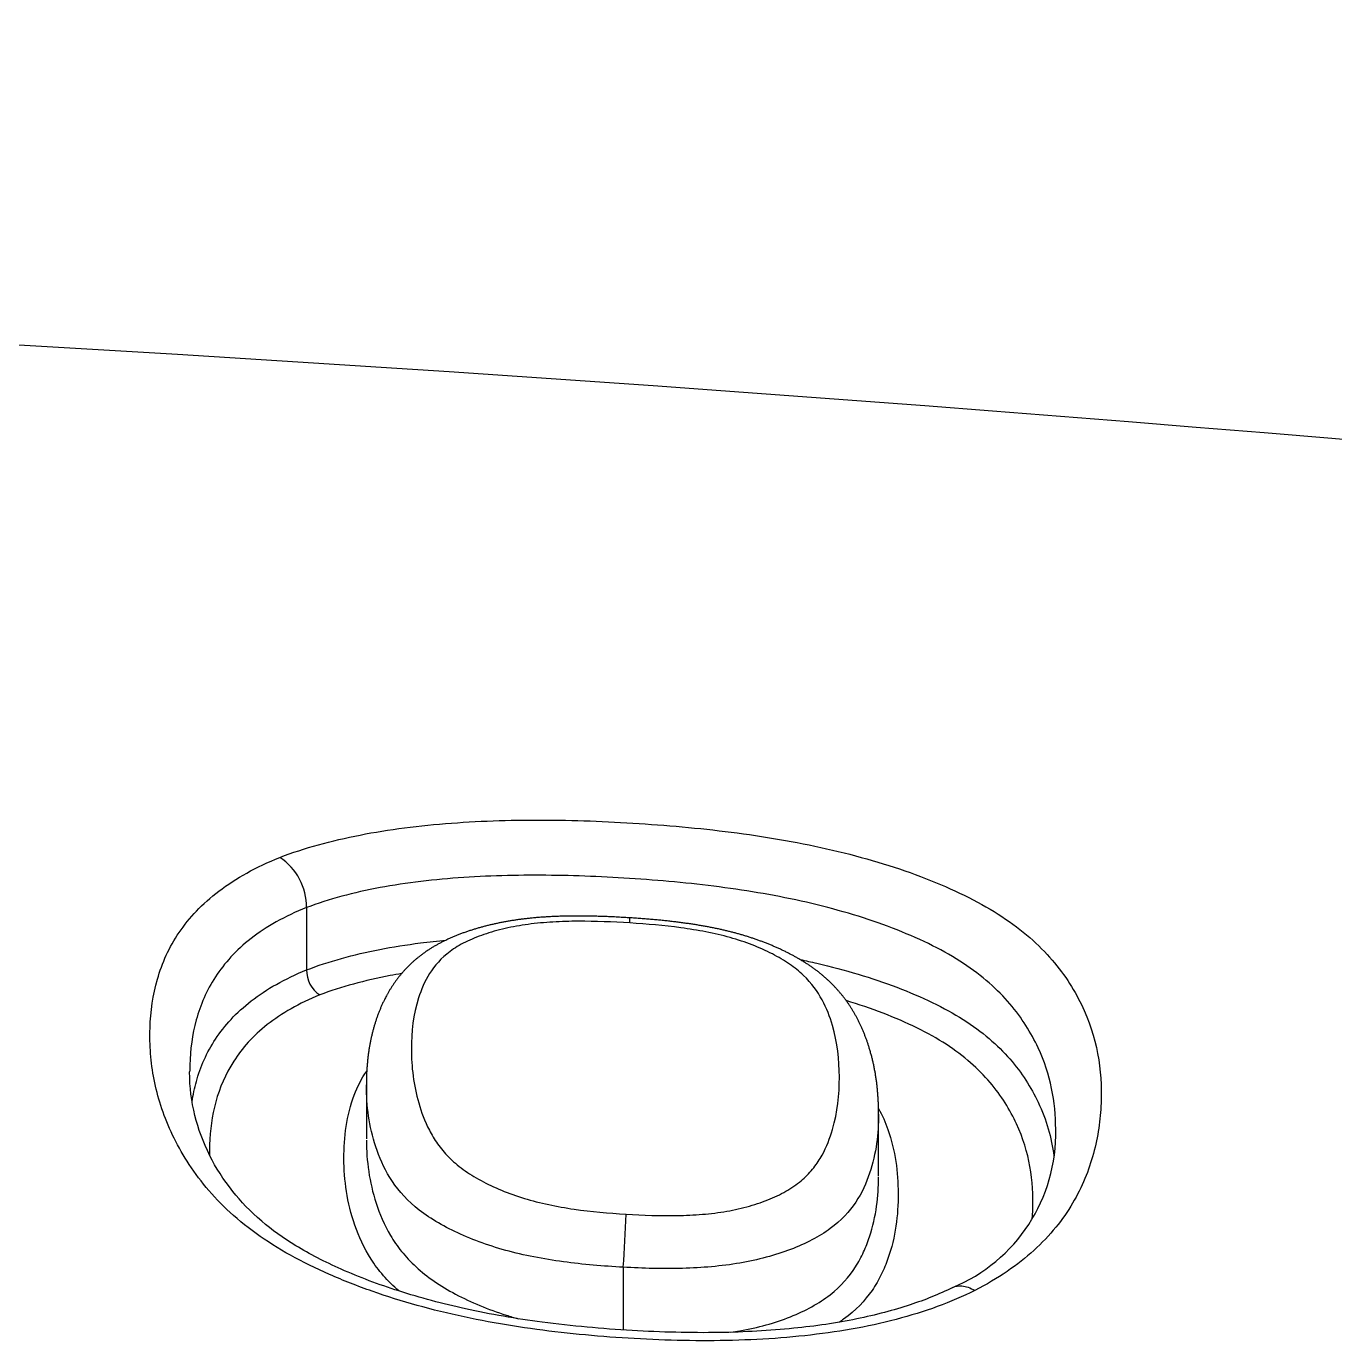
# Model space of a CAD drawing. Header units: millimetres. Extents: x 976 to 9349, y -714 to 2211.
# Drawn here: x 2938.661 to 2938.9706, y 1375.232 to 1375.5431 of the extents above; entities that cross this region are included whole.
import ezdxf

# ---------------------------------------------------------------- set-up
doc = ezdxf.new("R2010")
doc.units = ezdxf.units.MM
doc.layers.add('Wbudowane', color=175, linetype='Continuous')

# ---------------------------------------------------------------- blocks, each defined once
blk = doc.blocks.new('Z$W@#21058')
for p, q in [((20.67995361160774, 143.2838832633327), (20.67995362037777, 143.2838854051954)), ((20.67995361160763, 143.2838832633327), (20.67995361160763, 143.2691251274728)), ((20.69412526443745, 143.2419580283345), (20.69412526443745, 143.2291389698617)), ((20.81532737111263, 143.2203096420055), (20.81532737111263, 143.2350099854052)), ((20.75490843901542, 143.1987574268062), (20.75490843901542, 143.1839134580734))]:
    blk.add_line(p, q)
for centre, radius, start, end in [((20.08536064063617, 134.5706791972509), 9.232845054808097, 71.91995064755318, 91.3983255580021), ((19.93394678886625, 131.7121430589189), 11.72447500102673, 80.27926010929774, 90.36136939476135), ((20.66569079476159, 143.2839396194211), 0.01426291989560937, 359.7822006616273, 55.97748700002413), ((20.68707304279837, 143.2691021914513), 0.007119468136002081, 179.8154160571444, 235.992043641601), ((20.81778816918904, 143.230437384891), 0.0394622534945524, 292.4218364843048, 1.400837959607609), ((20.50642330800457, 143.2179685858221), 0.2492266815152219, 355.5790177099113, 358.4697363833724)]:
    blk.add_arc(centre, radius, start, end)
for points, knots in [([(20.67367116388596, 143.2957609811272), (20.67655040730324, 143.2968650654057), (20.67961175567882, 143.2978632653637), (20.6859502059649, 143.2996225839113), (20.69252856654418, 143.3011560233376), (20.69954635621065, 143.3022799820042), (20.70676773578265, 143.3032156973595), (20.71050149596556, 143.303590295619), (20.72173301177008, 143.3044360971019), (20.72931480023146, 143.3046447602098), (20.74461838077713, 143.3045360533522), (20.75234059429437, 143.3042169419791), (20.7640087365441, 143.3034180266814), (20.76791909274306, 143.3030963769547), (20.77566409528254, 143.3023252021912), (20.77951035188767, 143.3018750922681), (20.790955358605, 143.3002947521011), (20.79847920824005, 143.2989318035566), (20.81311355226643, 143.2953922586646), (20.820004944206, 143.2932826495246), (20.82964393306651, 143.2895501721371), (20.83273462067575, 143.2882079803774), (20.83846963333599, 143.2853943907082), (20.84113891996799, 143.2839140442679), (20.84605100609417, 143.2807923881896), (20.84829073307122, 143.2791499745611), (20.85237591709767, 143.2757111242208), (20.85420062752007, 143.2739300050946), (20.85903417695732, 143.2685207700506), (20.86146247514927, 143.2647839150716), (20.86704127337896, 143.2532471055388), (20.86829606543495, 143.2454929173844), (20.86788376894958, 143.2356315829302), (20.8677054822432, 143.2336507431878), (20.86712250386915, 143.2296722005792), (20.86671573135129, 143.2276678190617), (20.86509907265258, 143.2216822078233), (20.86350595031467, 143.2177453483082), (20.86008090042486, 143.211979560612), (20.85876557347518, 143.2100811451016), (20.85572381750569, 143.2063459713952), (20.85399363855873, 143.2045101543652), (20.84824161026194, 143.1992644668223), (20.84362715762188, 143.1960663628231), (20.83808767717483, 143.1932507339059)], [0, 0, 0, 0, 0.03125000000000001, 0.03125000000000001, 0.06250000000000001, 0.09375000000000003, 0.09375000000000003, 0.125, 0.125, 0.1875000000000003, 0.1875000000000003, 0.2500000000000006, 0.2500000000000006, 0.2812500000000013, 0.2812500000000013, 0.3125000000000019, 0.3125000000000019, 0.3750000000000026, 0.3750000000000026, 0.4375000000000032, 0.4375000000000032, 0.4687500000000033, 0.4687500000000033, 0.5000000000000033, 0.5000000000000033, 0.5312500000000034, 0.5312500000000034, 0.5625000000000036, 0.5625000000000036, 0.625000000000003, 0.625000000000003, 0.7500000000000026, 0.7500000000000026, 0.7812500000000024, 0.7812500000000024, 0.8125000000000023, 0.8125000000000023, 0.875000000000002, 0.875000000000002, 0.9062500000000012, 0.9062500000000012, 0.9375000000000004, 0.9375000000000004, 1, 1, 1, 1]), ([(20.83808767717483, 143.1932507339059), (20.83249272986905, 143.1904547661923), (20.82625699396215, 143.1881892579559), (20.81606097310771, 143.1855229939395), (20.81249597066636, 143.1847528766009), (20.80526162415782, 143.1834750741928), (20.80158669172874, 143.1829633789046), (20.79041326317451, 143.1817591622589), (20.7827531859603, 143.1813951470976), (20.76718551429605, 143.181356250218), (20.75944227906859, 143.1816777747551), (20.74401535865832, 143.1828205603085), (20.73633351533749, 143.1836574140091), (20.72106039672951, 143.1860913929393), (20.71341132512219, 143.1877138419229), (20.70253050695521, 143.1907441865569), (20.69898408473745, 143.1918535269767), (20.69206410846846, 143.1942826241254), (20.68867321772035, 143.195610015995), (20.67892287505032, 143.1998962053412), (20.67306368722285, 143.2031072859463), (20.66548562780281, 143.2085681245105), (20.66318369646905, 143.2104854952292), (20.65907119768843, 143.214386422294), (20.65724077346692, 143.2163840996677), (20.65396092521593, 143.2204524170395), (20.65250614772032, 143.2225334711079), (20.64996271917408, 143.2266858529324), (20.64668339036092, 143.2329075451464), (20.64470414941951, 143.2390890947595), (20.64349255917284, 143.2452370856852), (20.64321619006, 143.2472862074726), (20.64290194325179, 143.2513446486826), (20.64286344376876, 143.2533502897104), (20.64305792155915, 143.2593023850386), (20.64359676071058, 143.2631843878098), (20.64523242180144, 143.2688654092133), (20.64591654389505, 143.2707353239762), (20.64761646127846, 143.2744237591814), (20.64862748591963, 143.2762290475641), (20.65218272257329, 143.2814723247859), (20.65524980870327, 143.2847583362352), (20.66323194155655, 143.290821399725), (20.66801413722868, 143.2934894352745), (20.67367116388596, 143.2957609811272)], [0, 0, 0, 0, 0.06249999999999992, 0.06249999999999992, 0.09374999999999993, 0.09374999999999993, 0.1249999999999999, 0.1249999999999999, 0.1875, 0.1875, 0.25, 0.25, 0.3125, 0.3125, 0.3750000000000001, 0.3750000000000001, 0.4062500000000001, 0.4062500000000001, 0.4375000000000001, 0.4375000000000001, 0.4999999999999998, 0.4999999999999998, 0.5312499999999999, 0.5312499999999999, 0.5624999999999999, 0.5624999999999999, 0.59375, 0.59375, 0.625, 0.6875, 0.6875, 0.7187500000000002, 0.7187500000000002, 0.7500000000000006, 0.7500000000000006, 0.8125000000000019, 0.8125000000000019, 0.8437500000000018, 0.8437500000000018, 0.8750000000000016, 0.8750000000000016, 0.9375000000000008, 0.9375000000000008, 1, 1, 1, 1]), ([(20.85724039616781, 143.2314113665684), (20.85723976633949, 143.2379072938636), (20.8560459259503, 143.2443238217095), (20.85143194845682, 143.2542522215442), (20.84927051367924, 143.2577294413277), (20.84495652350734, 143.2627704715317), (20.84332963048746, 143.2644301464418), (20.83964861811398, 143.267661066295), (20.83762426048651, 143.2692071934732), (20.83316248360512, 143.2721475117992), (20.83072654841368, 143.2735377673737), (20.82548073466336, 143.2761752605572), (20.8226473770211, 143.2774309127767), (20.81381795414273, 143.2809135438672), (20.80750064875167, 143.2828760730461), (20.79408368761648, 143.2861711213357), (20.78722152413582, 143.2874302949845), (20.7767630207465, 143.2888997670473), (20.7732491492398, 143.2893192942909), (20.76617542321685, 143.2900411714795), (20.76260634687446, 143.2903439723086), (20.75195846069767, 143.2911023061313), (20.74490866819963, 143.2914226331509), (20.73093157936864, 143.2915999507536), (20.72400386289905, 143.2914588062279), (20.71373645808524, 143.2907725852722), (20.71031694168391, 143.2904609541836), (20.70369213443996, 143.2896651739525), (20.6972518979556, 143.2886966162685), (20.69121470002, 143.2873452793253), (20.68540006055798, 143.2857788939245), (20.68259198729049, 143.2848827790615), (20.67995361160763, 143.2838832633327)], [0, 0, 0, 0, 0.1521908444253226, 0.1521908444253226, 0.2369717599827908, 0.2369717599827908, 0.2793622177615244, 0.2793622177615244, 0.321752675540258, 0.321752675540258, 0.3641431333189918, 0.3641431333189918, 0.4065335910977254, 0.4065335910977254, 0.4913145066551915, 0.4913145066551915, 0.5760954222126576, 0.5760954222126576, 0.6184858799913918, 0.6184858799913918, 0.6608763377701259, 0.6608763377701259, 0.7456572533275947, 0.7456572533275947, 0.8304381688850634, 0.8304381688850634, 0.8728286266637975, 0.8728286266637975, 0.9152190844425316, 0.9576095422212657, 0.9576095422212657, 1, 1, 1, 1]), ([(20.67995361160763, 143.2838854016923), (20.67737044560181, 143.2828536397535), (20.67499580121842, 143.2817247272221), (20.67063656390974, 143.2792811793731), (20.66864640332989, 143.2779621142065), (20.66326253375649, 143.2737663180328), (20.66052725973196, 143.2707240021725), (20.65736624882391, 143.2658714405038), (20.65646896962141, 143.2641989095619), (20.65496711316564, 143.2607957151097), (20.65436352535431, 143.2590710201214), (20.65292111519807, 143.253834012766), (20.65244695008857, 143.2502591866537), (20.65231578212985, 143.246066478574), (20.65230699063056, 143.2455205692625), (20.65230670988404, 143.2449725724528)], [0, 0, 0, 0, 0.1205122880178955, 0.1205122880178955, 0.2410245760357909, 0.2410245760357909, 0.4820491520715784, 0.4820491520715784, 0.6025614400894737, 0.6025614400894737, 0.7230737281073688, 0.7230737281073688, 0.9640983041431525, 0.9640983041431525, 1, 1, 1, 1]), ([(20.75641678692057, 143.2814523010943), (20.75620825140618, 143.281465694645), (20.7555806481389, 143.2815058851127), (20.75436888038962, 143.2815753969878), (20.75290238660989, 143.2816520920569), (20.7514341729397, 143.2817187900732), (20.75002880720933, 143.2817729533847), (20.74867332156214, 143.2818154640711), (20.7473617509508, 143.2818468780481), (20.74608828493052, 143.2818676499005), (20.74484860672499, 143.2818781211201), (20.74363912741148, 143.2818785636425), (20.74245687793666, 143.2818691817554), (20.74129798440549, 143.2818501473082), (20.74016451139403, 143.281821556463), (20.73905821803692, 143.2817832719156), (20.73798003643896, 143.2817357139888), (20.73692562780718, 143.2816788864736), (20.7358919970049, 143.2816127464655), (20.73487862630873, 143.2815373345959), (20.73388500309392, 143.2814526797904), (20.73291051301248, 143.2813587691473), (20.73195212478987, 143.2812553530609), (20.73102071374012, 143.2811434891282), (20.73011245207204, 143.2810233809262), (20.72922533371911, 143.2808953762471), (20.72834445231939, 143.2807574520307), (20.72746974433778, 143.2806095478265), (20.72660115692338, 143.2804516000294), (20.72573860998637, 143.2802835346058), (20.72488201813792, 143.2801052737982), (20.72403111966463, 143.2799166811988), (20.7231808634437, 143.2797165273171), (20.72233755408331, 143.2795058138131), (20.72150103661426, 143.2792844306778), (20.72067513352027, 143.279053429542), (20.7198533618095, 143.2788107878043), (20.71903664940049, 143.2785564436097), (20.71822594175228, 143.278290335498), (20.71742218435486, 143.2780123967557), (20.71662645541852, 143.2777226049882), (20.71583998485357, 143.2774210001312), (20.7150740201846, 143.2771116632987), (20.71431755517028, 143.27679060226), (20.71357163252964, 143.2764577095847), (20.71283000480418, 143.2761092576927), (20.71210544349856, 143.275750850022), (20.71139831299803, 143.2753825890175), (20.71070888703156, 143.2750045631885), (20.71003748324711, 143.2746169290115), (20.70938424616702, 143.2742197555021), (20.70878270182448, 143.2738345914513), (20.70822418049914, 143.2734593076425), (20.70769094509944, 143.2730849095078), (20.70714697513989, 143.2726850895333), (20.70659821373425, 143.2722618477562), (20.70606328257628, 143.2718291047536), (20.70554219609426, 143.2713870772316), (20.70503484154449, 143.2709359221776), (20.70454111709768, 143.2704758216348), (20.70406089382516, 143.2700069570137), (20.70359406632775, 143.2695295629119), (20.70314039651305, 143.2690437560229), (20.70269972729011, 143.2685497784896), (20.70226267844765, 143.2680370958878), (20.70183526516973, 143.2675112857835), (20.70141858859978, 143.266973502303), (20.70101874129602, 143.2664324471918), (20.7006301532266, 143.2658809433788), (20.70025283659743, 143.2653190362969), (20.69988680069002, 143.2647467752874), (20.69953193646791, 143.2641640022823), (20.69918851625539, 143.263571256284), (20.69888438000788, 143.2630191196847), (20.69862018854462, 143.2625175749081), (20.69835177605938, 143.261989868485), (20.69805368320527, 143.2613766488573), (20.6977325574282, 143.2606778847642), (20.69742605304589, 143.2599713499199), (20.69713390606859, 143.2592565961077), (20.69685588783062, 143.2585332654735), (20.696591811583, 143.2578010476236), (20.69634147169182, 143.257059559676), (20.69610465784365, 143.2563083662706), (20.69588115428496, 143.2555469892702), (20.69567071991219, 143.2547748086622), (20.69547316082753, 143.253991417989), (20.69528804119227, 143.253195227273), (20.6951154672239, 143.2523873265609), (20.69495538871445, 143.2515683093029), (20.69480685222908, 143.2507242450347), (20.69467216542216, 143.2498659902108), (20.69455001249935, 143.2489790168991), (20.69444301365661, 143.2480789951189), (20.69435119269127, 143.2471647900791), (20.69427462552994, 143.2462352875082), (20.69421349637707, 143.2452901680219), (20.69416765217096, 143.2443252409666), (20.69413837632129, 143.2433505959584), (20.69412504459171, 143.2425346477819), (20.69412658828827, 143.2420981974585), (20.69412718685783, 143.2419515052275)], [0, 0, 0, 0, 0.005227250400916768, 0.01846244662106668, 0.03253011527740177, 0.04597249585354693, 0.05887684269067831, 0.07132879246385158, 0.08339383836524865, 0.0951235288792893, 0.1065595701771895, 0.1177364832815062, 0.1286833953012561, 0.1394252886541407, 0.1500235505004384, 0.1603364985950032, 0.170407888261119, 0.1803142047105289, 0.190062890018572, 0.1996609114400771, 0.2091153266339703, 0.2184332617883449, 0.2276255259215039, 0.2367659918540424, 0.2454657275782351, 0.254163609511864, 0.2628635919316809, 0.2715686237828834, 0.2802827685344102, 0.2890100142182385, 0.2977542720105488, 0.306519375094838, 0.3153168871591352, 0.3242930582223322, 0.3330995923484293, 0.3419680619529857, 0.3508915022481077, 0.3598633873027778, 0.3688766861212722, 0.3779237701169144, 0.3869962718922938, 0.3960848903357111, 0.4051633741272573, 0.4139152665296544, 0.4230560828702802, 0.4321321412426966, 0.4411389528233297, 0.4500740433765087, 0.4589346827766587, 0.467718031273692, 0.4764213161421815, 0.4850420121277655, 0.4922395225813044, 0.4995689774524492, 0.5077139152668902, 0.5158544791587887, 0.5239950233468353, 0.532140258576373, 0.5402956212763187, 0.5484668796552988, 0.5566601131453368, 0.5648816887943309, 0.573138234556096, 0.5814366079276748, 0.5898043883782442, 0.5986902252659396, 0.6073094712386342, 0.6160273429199347, 0.624846489178065, 0.6337731741819956, 0.6428139789572208, 0.6519758398012467, 0.6612660503826505, 0.6706922567018124, 0.6777957799919608, 0.6848946069468266, 0.6957833954995499, 0.7067244692646847, 0.7177515107652915, 0.7288764469627147, 0.7401121149268544, 0.7514722060480373, 0.7629713723250078, 0.7746253460100645, 0.7864510747257076, 0.7984668725422993, 0.8106925864016024, 0.8231497750657195, 0.8358618937787821, 0.8489241813650479, 0.8616142376580447, 0.8752442142907167, 0.8890798677047882, 0.9031469959254997, 0.917464532138514, 0.9320531918437712, 0.9469356516250285, 0.9621368912183293, 0.9776846172792314, 0.9936097955980103, 1, 1, 1, 1]), ([(20.81532550885055, 143.2350141184081), (20.81532578606669, 143.235241619625), (20.81532601028164, 143.2357575770775), (20.81530896785364, 143.2366813803026), (20.81527462998196, 143.2377162001765), (20.81522234209291, 143.2387498739968), (20.81515358763318, 143.2397615278569), (20.81506837348167, 143.240755492531), (20.81496692510848, 143.2417326084408), (20.81484936614117, 143.2426943855476), (20.81471580852661, 143.2436419435489), (20.81456633871409, 143.2445763014778), (20.81440101406901, 143.2454983849736), (20.81421975929447, 143.2464096071378), (20.81402256253045, 143.2473107734215), (20.81380937008146, 143.2482026801956), (20.81358024297901, 143.2490854750592), (20.81333546776443, 143.2499588125117), (20.81308410196698, 143.2507925055947), (20.81283768094579, 143.2515594897288), (20.81258905002693, 143.2522927788493), (20.81232773864895, 143.2530219298542), (20.81204690729521, 143.2537621212693), (20.81175320287093, 143.2544937224795), (20.81144641283879, 143.2552165832089), (20.81113947679694, 143.255901261587), (20.8108280933327, 143.2565618449837), (20.81051000479573, 143.2572050818369), (20.81017053146002, 143.2578580526695), (20.80981694061541, 143.2585051189385), (20.80945131279975, 143.2591420649544), (20.80907351459899, 143.2597690031203), (20.80868341362685, 143.2603860501051), (20.80828092845644, 143.2609932707589), (20.80786584140645, 143.2615909085198), (20.80745448232295, 143.2621565138575), (20.80703892289296, 143.262703760598), (20.80661379620727, 143.2632406529233), (20.80616099602025, 143.2637880299892), (20.80568899496751, 143.2643338251339), (20.8052059520503, 143.2648683642246), (20.80471205920236, 143.2653916084544), (20.80420746286671, 143.2659035729848), (20.80369232410493, 143.2664042603149), (20.803166778297, 143.2668936956827), (20.80263108418478, 143.2673718043206), (20.80208581121377, 143.2678382389702), (20.80152085297516, 143.268301510848), (20.80093476256297, 143.268762188691), (20.80032323714767, 143.2692227482344), (20.7996956929905, 143.2696758528907), (20.79905160229583, 143.2701219172559), (20.79839104623773, 143.2705609115462), (20.79771408696865, 143.2709928343259), (20.79702079478102, 143.2714176899494), (20.79631116962315, 143.2718355417526), (20.79561293068946, 143.272230742353), (20.7949196585559, 143.2726089868609), (20.79421544214256, 143.2729795462221), (20.79347499629364, 143.2733546704253), (20.79270735811554, 143.2737287364391), (20.79193198287021, 143.2740922540775), (20.79114996851979, 143.2744450453699), (20.79036239564442, 143.274786939661), (20.78957029167879, 143.2751177932435), (20.78877463688059, 143.2754374794317), (20.78797644824255, 143.2757458684034), (20.78717514798672, 143.2760433911844), (20.78636801988893, 143.276331273901), (20.7855530438523, 143.2766103237573), (20.78472966743107, 143.2768806988095), (20.78389973486446, 143.2771418392344), (20.78306317764344, 143.2773938285054), (20.78221990820521, 143.2776367512895), (20.78136984252973, 143.2778706848151), (20.78051291370502, 143.2780956950789), (20.77964909390562, 143.2783118374159), (20.77878027043096, 143.2785186979131), (20.77788772012423, 143.2787206594192), (20.7769763316125, 143.2789168595391), (20.7760403498628, 143.2791081024013), (20.77509569290612, 143.2792912463801), (20.77413314921392, 143.2794681035327), (20.77315139040917, 143.2796388650645), (20.7721487694169, 143.2798037523339), (20.77112336512795, 143.2799630081347), (20.77007285195651, 143.2801169045415), (20.76899372449958, 143.280265866144), (20.76788712667144, 143.2804095859067), (20.76675461281803, 143.2805475974769), (20.76559902472167, 143.2806794311473), (20.76441852879844, 143.2808051898885), (20.76321114071402, 143.2809249731097), (20.76197415847179, 143.2810389300182), (20.76070591932404, 143.2811470664312), (20.75939852203794, 143.2812500155621), (20.75806549755123, 143.2813460632995), (20.75703491519357, 143.2814156518386), (20.75651492098666, 143.2814469611328), (20.75641676213036, 143.2814528620104)], [0, 0, 0, 0, 0.0100226610191694, 0.02679180991823214, 0.04370008790475701, 0.06019091613549544, 0.07629984811701825, 0.09206303113440652, 0.107512360680895, 0.122676188052214, 0.1375799143034039, 0.1522464603729852, 0.1666966431536204, 0.1809483776806288, 0.1950578858837651, 0.2090097105294223, 0.2228199525199666, 0.2365018084429598, 0.25006763379648, 0.2619421368360422, 0.2729131277999932, 0.2845951062366731, 0.296095932731521, 0.3074226294842001, 0.318590702364044, 0.3296155954641121, 0.3391319602909896, 0.3492164176876233, 0.3593289484860229, 0.3692891079005816, 0.3791075253188596, 0.3887957423567939, 0.3983646230342516, 0.4078243383575522, 0.4171843836371579, 0.4264536070407041, 0.4346000600588027, 0.4432046337538264, 0.4521763004717668, 0.4610535907867271, 0.4698380439845787, 0.4785337345855737, 0.4871444854360324, 0.4956738769760882, 0.5041252713612621, 0.5125018358900051, 0.5208065660235746, 0.5290086216912298, 0.5376610543398076, 0.5463382349159128, 0.5550653212612096, 0.5638426774986071, 0.5726708648930563, 0.581550550521115, 0.5904825837163102, 0.5994680655647473, 0.6085084096498355, 0.6165765688082583, 0.6249742427701088, 0.634003592879208, 0.6430055001825771, 0.6519692144411992, 0.6608854037358551, 0.6697456859638795, 0.6785424759124444, 0.6872688880543132, 0.6959186803118885, 0.7044850222102786, 0.7130084158876269, 0.7215695468623338, 0.7301118654536292, 0.7386394998604354, 0.7471566539048131, 0.7556675959507273, 0.7641766581835814, 0.7726879609493836, 0.7812047513373799, 0.7897315227718652, 0.7982108821062409, 0.8072687059481055, 0.8161989446010507, 0.8252468694308979, 0.8344240925128299, 0.8437464323139109, 0.8532316424519751, 0.8628999206869093, 0.8727745501202837, 0.8828842422880714, 0.8932823431423078, 0.90385961056789, 0.9146333427630856, 0.9256221790346615, 0.9368471895629561, 0.9483324598861209, 0.9601058846749868, 0.9722002517857855, 0.984654757714678, 0.9975171842835392, 1, 1, 1, 1]), ([(20.75648268604021, 143.2802413578845), (20.75238799598316, 143.280497537562), (20.74831569123444, 143.2806603784697), (20.74227265267194, 143.2806345453266), (20.74026932071098, 143.2805804560971), (20.73629278269203, 143.2803478974126), (20.73431443658569, 143.2801673637548), (20.73053055505443, 143.2796572771722), (20.72870981286752, 143.2793277606786), (20.72520506966475, 143.2785246250971), (20.72350892949896, 143.2780458975985), (20.72036310938216, 143.2769673320211), (20.71890351739466, 143.2763667181628), (20.7162239165591, 143.2750347788003), (20.7149972962502, 143.2742945073353), (20.71179847773635, 143.2719075659172), (20.71027076196947, 143.2701242678172), (20.70791207500338, 143.2663810697693), (20.70709866728328, 143.2644541124216), (20.70520362208202, 143.2585707317978), (20.70475136514818, 143.2544979837239), (20.7047830426273, 143.2461442779902), (20.70526060535371, 143.2419179116775), (20.7071221712535, 143.235507757882), (20.70790833213698, 143.233358986831), (20.70958203511731, 143.2301207392504), (20.71022790827988, 143.2290365962608), (20.71172607221973, 143.2269168602572), (20.7125803540373, 143.225875873987), (20.71457142870901, 143.2238478911863), (20.71572803624218, 143.2228536549267), (20.71832095225949, 143.2209757630203), (20.71973356429919, 143.2200984591368), (20.72276397347798, 143.2184538481272), (20.72438196129787, 143.2176866335524), (20.72782495963793, 143.216264508327), (20.72964136291642, 143.2156150187925), (20.73336373450411, 143.2144802131647), (20.73528617096002, 143.2139923436509), (20.73923592994987, 143.2131533960294), (20.74126444350173, 143.2128019973511), (20.74734618778785, 143.2119252781551), (20.75144298471702, 143.2115631076908), (20.75556110503413, 143.2113129964177)], [0, 0, 0, 0, 0.06249999999999775, 0.06249999999999775, 0.09374999999999681, 0.09374999999999681, 0.1249999999999959, 0.1249999999999959, 0.1562499999999949, 0.1562499999999949, 0.187499999999994, 0.187499999999994, 0.218749999999993, 0.218749999999993, 0.2499999999999921, 0.2499999999999921, 0.3124999999999921, 0.3124999999999921, 0.3749999999999922, 0.3749999999999922, 0.4999999999999936, 0.4999999999999936, 0.6249999999999948, 0.6249999999999948, 0.6874999999999957, 0.6874999999999957, 0.7187499999999961, 0.7187499999999961, 0.7499999999999966, 0.7499999999999966, 0.781249999999997, 0.781249999999997, 0.8124999999999974, 0.8124999999999974, 0.8437499999999979, 0.8437499999999979, 0.8749999999999982, 0.8749999999999982, 0.9062499999999987, 0.9062499999999987, 0.9374999999999991, 0.9374999999999991, 1, 1, 1, 1]), ([(20.75556110503413, 143.2113129964177), (20.75962507556375, 143.2110612287449), (20.7636662702883, 143.2109220821185), (20.76966436470968, 143.2110314944794), (20.77165299768632, 143.2111215554662), (20.77560080874457, 143.21144851128), (20.77754328577748, 143.2116855325082), (20.78126224773212, 143.212330971849), (20.78305106560401, 143.2127392928332), (20.78649210148808, 143.2137197687962), (20.78814015513132, 143.2142930631278), (20.79118267305887, 143.2155625662704), (20.79259328184764, 143.2162628881329), (20.79517966078015, 143.2178012068941), (20.79635528170206, 143.2186470240069), (20.79837402075111, 143.2204203049887), (20.79923747839047, 143.221351102947), (20.80074612965791, 143.2232762160754), (20.80139269947853, 143.2242748757642), (20.80305742868529, 143.2272842671041), (20.80382505247331, 143.229322545192), (20.80562282429611, 143.2354629227671), (20.8060620844945, 143.2396135290533), (20.80604103500457, 143.247874063115), (20.80559441858958, 143.2519554734495), (20.80380717193538, 143.2580196194854), (20.80304399332516, 143.2600390883949), (20.80088277057331, 143.2640288113591), (20.79950123940489, 143.2659739405267), (20.79658561677911, 143.2687717974588), (20.79547618937033, 143.2696687955292), (20.79301378960793, 143.2713585622491), (20.79166056282543, 143.272158288021), (20.78871545002409, 143.2736704486733), (20.78710881468146, 143.274387440131), (20.78375868778431, 143.2756818712935), (20.78200691730819, 143.2762651937651), (20.77834172850407, 143.2772982246911), (20.77640833617897, 143.2777474673803), (20.7725094330134, 143.278509075973), (20.77053854657527, 143.2788252911266), (20.76457933944067, 143.2796336546705), (20.76053567232896, 143.2799879928766), (20.75648268604021, 143.2802413578845)], [0, 0, 0, 0, 0.06249999999999896, 0.06249999999999896, 0.09374999999999845, 0.09374999999999845, 0.1249999999999979, 0.1249999999999979, 0.1562499999999974, 0.1562499999999974, 0.1874999999999969, 0.1874999999999969, 0.2187499999999964, 0.2187499999999964, 0.2499999999999958, 0.2499999999999958, 0.2812499999999953, 0.2812499999999953, 0.3124999999999948, 0.3124999999999948, 0.3749999999999944, 0.3749999999999944, 0.4999999999999939, 0.4999999999999939, 0.6249999999999932, 0.6249999999999932, 0.6874999999999922, 0.6874999999999922, 0.7499999999999911, 0.7499999999999911, 0.7812499999999925, 0.7812499999999925, 0.8124999999999937, 0.8124999999999937, 0.8437499999999949, 0.8437499999999949, 0.8749999999999962, 0.8749999999999962, 0.9062499999999974, 0.9062499999999974, 0.9374999999999987, 0.9374999999999987, 1, 1, 1, 1]), ([(20.67995361160763, 143.2691251274728), (20.68523332530594, 143.2711599642132), (20.69105038379644, 143.2727512786421), (20.70038343366394, 143.2745739868578), (20.70359990293468, 143.2750882849687), (20.70892075780625, 143.2757761929859), (20.71096617880715, 143.2760039053585), (20.71302653236825, 143.2762003557275)], [0, 0, 0, 0, 0.5546871805721554, 0.5546871805721554, 0.832030770858229, 0.832030770858229, 1, 1, 1, 1]), ([(20.6528663845711, 143.2379552619614), (20.65311556918795, 143.2395608176739), (20.65345391800025, 143.2411504183883), (20.65485918811044, 143.2461779838006), (20.65633188169249, 143.2495761483328), (20.66054504599936, 143.2559730111548), (20.66327953817341, 143.258990353193), (20.67046865939744, 143.2645741402916), (20.67479366309271, 143.2670318323458), (20.67995361160763, 143.2691251274728)], [0, 0, 0, 0, 0.1317720437375921, 0.1317720437375921, 0.4211813624917282, 0.4211813624917282, 0.7105906812458639, 0.7105906812458639, 1, 1, 1, 1]), ([(20.79674850142635, 143.2715803563005), (20.79807389232963, 143.2713015703755), (20.79939313689727, 143.2710092433538), (20.80741329028729, 143.2691354906783), (20.81374048085593, 143.2672503917786), (20.82259857333906, 143.2638893451897), (20.82542313337427, 143.2626838211872), (20.83066805383123, 143.2601456810132), (20.83310801821921, 143.2588059971808), (20.83758414959243, 143.2559683737652), (20.83962048604513, 143.2544650390844), (20.84331606476167, 143.2513133873483), (20.8449371567005, 143.2496996131351), (20.84781796524555, 143.2464068478782), (20.84907717758688, 143.2447277960264), (20.85129567292108, 143.2413111306644), (20.85225763263151, 143.2395660940081), (20.85506021766713, 143.2336167407948), (20.85625232889151, 143.2293898841517), (20.85682496695364, 143.2251254011073)], [0, 0, 0, 0, 0.03624683914053958, 0.03624683914053958, 0.2214979662808209, 0.2214979662808209, 0.3141235298509606, 0.3141235298509606, 0.4067490934211003, 0.4067490934211003, 0.4993746569912403, 0.4993746569912403, 0.5920002205613802, 0.5920002205613802, 0.6846257841315199, 0.6846257841315199, 0.7772513477016598, 0.7772513477016598, 1, 1, 1, 1]), ([(20.70245017648909, 143.268260113138), (20.70153893141458, 143.2681069667217), (20.69761934279751, 143.2674075046596), (20.69386120256672, 143.2665530320858), (20.68828959376987, 143.2650312244448), (20.68560585309513, 143.2641636672672), (20.68309106715697, 143.2632004377688)], [0, 0, 0, 0, 0.1301734307847635, 0.565086715392381, 0.565086715392381, 1, 1, 1, 1]), ([(20.68309106715697, 143.2632004377688), (20.67817602957524, 143.2612099906255), (20.67406873100049, 143.2588533465357), (20.66728383296692, 143.2535021006315), (20.66471575413931, 143.2506063103663), (20.66076442835129, 143.2444692679526), (20.65938876941186, 143.2412129774639), (20.65758481036949, 143.2345995120797), (20.65713954951173, 143.2312178352424), (20.65700444399829, 143.2269581070752), (20.65699754097932, 143.2261435970452), (20.6570107807147, 143.225325188808)], [0, 0, 0, 0, 0.2361232313406552, 0.2361232313406552, 0.4722464626813104, 0.4722464626813104, 0.7083696940219655, 0.7083696940219655, 0.9444929253626207, 0.9444929253626207, 1, 1, 1, 1]), ([(20.85169719094711, 143.2103431826695), (20.85174889967925, 143.2110128490381), (20.85178782605209, 143.2116814453616), (20.85209251920742, 143.2192168031227), (20.85105912351946, 143.2259727097696), (20.84721266105458, 143.2343410408344), (20.84631312774752, 143.2360155862941), (20.84423653871926, 143.2392988974416), (20.84305759037159, 143.2409139236725), (20.8403574645468, 143.2440846499244), (20.83883683581541, 143.2456404198651), (20.83536277055339, 143.2486827989574), (20.8334357491201, 143.2501433665166), (20.82919586023576, 143.2528941744038), (20.82687730846141, 143.2541903600638), (20.82188591233313, 143.256643310119), (20.81919377291393, 143.2578070652673), (20.81357664293944, 143.259963200378), (20.81067315394961, 143.2609532791246), (20.80767432897153, 143.2618625622963)], [0, 0, 0, 0, 0.03414922037054486, 0.03414922037054486, 0.38549419586557, 0.38549419586557, 0.4733304397393275, 0.4733304397393275, 0.5611666836130847, 0.5611666836130847, 0.649002927486842, 0.649002927486842, 0.7368391713605993, 0.7368391713605993, 0.8246754152343565, 0.8246754152343565, 0.9125116591081135, 0.9125116591081135, 1, 1, 1, 1]), ([(20.83286666468473, 143.1939707695947), (20.82949219571583, 143.1923030843129), (20.82295635804132, 143.1896771749393), (20.80989735764985, 143.1861891998424), (20.79479120392364, 143.1840220733507), (20.77677430474762, 143.183031781685), (20.75680221916252, 143.1835871251315), (20.73657919775616, 143.185381946445), (20.71796928806776, 143.1885521118859), (20.70191436842219, 143.192842545591), (20.68833433700166, 143.1979390335089), (20.67728402270177, 143.2036237333923), (20.66860644513196, 143.209861237129), (20.66176207520641, 143.2171578744787), (20.65650892153627, 143.2254599254659), (20.65301134661388, 143.2353529605261), (20.65231874364213, 143.2412368120836), (20.65230223589799, 143.2449722861509)], [0, 0, 0, 0, 0.0523101715084166, 0.1087282297477515, 0.1701300819745761, 0.2391450244129493, 0.3185228429283778, 0.4005306951020072, 0.471585695320614, 0.536632097483436, 0.5974126313959685, 0.652167797048124, 0.703341769702765, 0.7621564790654841, 0.8318011375070185, 0.9103272052693981, 1, 1, 1, 1]), ([(20.70180674168114, 143.193141050743), (20.70045747503735, 143.1943031159337), (20.69924059958936, 143.1955197794366), (20.69703559061372, 143.1980568359515), (20.6960662424151, 143.1993693563095), (20.69352719629944, 143.2033360720968), (20.69232410571806, 143.2060191357923), (20.68954191842721, 143.2140992081411), (20.68884395224472, 143.2193462690063), (20.68879515349533, 143.2270490782203), (20.68894476122591, 143.2295887394539), (20.68971735274255, 143.234607598605), (20.69034516267021, 143.2370976722414), (20.69201264046967, 143.2414586717609), (20.69294923518635, 143.2433595785112), (20.69420362604916, 143.2451947644431)], [0, 0, 0, 0, 0.07036102849069956, 0.07036102849069956, 0.1440697705790266, 0.1440697705790266, 0.2914872547556781, 0.2914872547556781, 0.5863222231089787, 0.5863222231089787, 0.7337397072856294, 0.7337397072856294, 0.8811571914622798, 0.8811571914622798, 1, 1, 1, 1]), ([(20.75490843798207, 143.1987571579957), (20.75014982754885, 143.1990242342802), (20.74541690325697, 143.1994194964821), (20.73838915994514, 143.2003702181853), (20.73604630081377, 143.2007499108449), (20.73148263456414, 143.2016452642854), (20.7292568862224, 143.2021600950495), (20.72493303842862, 143.2033513800118), (20.72282241983959, 143.204030726127), (20.71877485225332, 143.2055300763277), (20.71495091948879, 143.2071492429618), (20.71156243252807, 143.2089948041573), (20.7084086386987, 143.2109590701248), (20.70694111361865, 143.2120081362978), (20.70309135701024, 143.2152461130493), (20.70118329161926, 143.2175624301947), (20.69820047872508, 143.2223911925139), (20.69716656500486, 143.2248339114435), (20.694757879164, 143.232142352412), (20.69414149636117, 143.2369792948721), (20.69412537613556, 143.2418311008546), (20.69412527239393, 143.2418914663895), (20.69412526643669, 143.2419518084205)], [0, 0, 0, 0, 0.1246073756198277, 0.1246073756198277, 0.186911063429741, 0.186911063429741, 0.2492147512396543, 0.2492147512396543, 0.3115184390495677, 0.3115184390495677, 0.3738221268594811, 0.4361258146693944, 0.4361258146693944, 0.4984295024793077, 0.4984295024793077, 0.6230368780991348, 0.6230368780991348, 0.747644253718964, 0.747644253718964, 0.9968590049586209, 0.9968590049586209, 1, 1, 1, 1]), ([(20.81532736888875, 143.2350145400851), (20.81532747734792, 143.2327003085184), (20.81518812929295, 143.2303790487749), (20.81452350407091, 143.2257129549425), (20.81398863817657, 143.2233632597549), (20.81242711207506, 143.2187020896918), (20.81140786174643, 143.2163983935864), (20.8084201774459, 143.2119134121585), (20.80649478338501, 143.2098049526637), (20.80260105432461, 143.2069511769291), (20.8011409793516, 143.2060545483641), (20.79799925257123, 143.2044106452618), (20.79630733378025, 143.2036556675694), (20.79268719104613, 143.2022787814319), (20.79074305196036, 143.2016535486785), (20.78672442198121, 143.2005773357855), (20.78464277015109, 143.2001219652154), (20.78033102128586, 143.1993816245524), (20.77809015740468, 143.1990965614425), (20.77352560528794, 143.1986840157076), (20.77122631793134, 143.1985575440569), (20.76428950415351, 143.1983662380383), (20.75961340598212, 143.1984882028196), (20.75490843798207, 143.1987571579957)], [0, 0, 0, 0, 0.1222804054476844, 0.1222804054476844, 0.2476689189551572, 0.2476689189551572, 0.3730574324626299, 0.3730574324626299, 0.4984459459701048, 0.4984459459701048, 0.5611402027238426, 0.5611402027238426, 0.6238344594775801, 0.6238344594775801, 0.6865287162313175, 0.6865287162313175, 0.749222972985055, 0.749222972985055, 0.8119172297387924, 0.8119172297387924, 0.87461148649253, 0.87461148649253, 1, 1, 1, 1]), ([(20.81531753658487, 143.2363501035186), (20.81621951006878, 143.2347024096323), (20.81693803592498, 143.2330278817672), (20.81929251583506, 143.2263371926558), (20.81994272867064, 143.2212991595372), (20.8199660480812, 143.2136536304786), (20.81981320997835, 143.2110904775564), (20.81904937215904, 143.2059376686254), (20.81843972013337, 143.2033613438341), (20.81710570024882, 143.19953789329), (20.81658823156511, 143.1982692371319), (20.81535140349985, 143.1957525818204), (20.814628734743, 143.1945007597058), (20.81210227423793, 143.1908549893255), (20.8099394751095, 143.18855350544), (20.80673657848649, 143.18622532736), (20.80640414518996, 143.1859926659852), (20.80606478834056, 143.1857638484069)], [0, 0, 0, 0, 0.09903315596377615, 0.09903315596377615, 0.3938003546762082, 0.3938003546762082, 0.5411839540324277, 0.5411839540324277, 0.6885675533886472, 0.6885675533886472, 0.7622593530667569, 0.7622593530667569, 0.8359511527448665, 0.8359511527448665, 0.9833347521010876, 0.9833347521010876, 1, 1, 1, 1]), ([(20.69412590622346, 143.2288657803758), (20.69412603148152, 143.2288389837265), (20.69412617524171, 143.2288121855584), (20.69415574770483, 143.2239255540869), (20.69478810980718, 143.2189740713427), (20.69725406444411, 143.2113935691154), (20.69832648050181, 143.2088214365069), (20.70057908530276, 143.205025228048), (20.7014383231629, 143.2037674744115), (20.70343837814073, 143.2012763609393), (20.70459043654006, 143.2000344683809), (20.70845629947303, 143.196484248266), (20.71159327033843, 143.194335813889), (20.71705052126629, 143.1914196653593), (20.71898167940606, 143.1905096700098), (20.72297961339484, 143.1888489319842), (20.72505810536143, 143.1880917412088), (20.7281500712192, 143.1871189761991), (20.72909811140528, 143.1868410637965), (20.73005720607563, 143.186578833526)], [0, 0, 0, 0, 0.001771390758642206, 0.001771390758642206, 0.3229944468686879, 0.3229944468686879, 0.4836059749237064, 0.4836059749237064, 0.5639117389512165, 0.5639117389512165, 0.6442175029787266, 0.6442175029787266, 0.8048290310337485, 0.8048290310337485, 0.8851347950612597, 0.8851347950612597, 0.9654405590887707, 0.9654405590887707, 0.9999999999999999, 0.9999999999999999, 0.9999999999999999, 0.9999999999999999]), ([(20.78039935978808, 143.1833712990801), (20.78109856551964, 143.1834712223067), (20.78179092289429, 143.1835803897025), (20.78462823152165, 143.1840733381498), (20.78671136047558, 143.1845423761392), (20.79073971405069, 143.1856647431573), (20.79267446928236, 143.1863173041406), (20.79627794581836, 143.1877594543046), (20.79796376304529, 143.1885535216668), (20.80109720090769, 143.1902898477651), (20.80255557229714, 143.1912406292263), (20.80644881638625, 143.1942796416806), (20.80836744590039, 143.1965027116701), (20.81060524813154, 143.1999965418129), (20.8112415960378, 143.2011884197013), (20.81233220348309, 143.20357602218), (20.81278970673071, 143.204776815518), (20.81397539855874, 143.2083885204568), (20.81451864964498, 143.2108191969076), (20.81517704759688, 143.2155237755794), (20.81531668990249, 143.2177906707257), (20.81532677916215, 143.2200443062532)], [0, 0, 0, 0, 0.02605327032330209, 0.02605327032330209, 0.1080386916937597, 0.1080386916937597, 0.1900241130642173, 0.1900241130642173, 0.272009534434675, 0.272009534434675, 0.3539949558051325, 0.3539949558051325, 0.5179657985460477, 0.5179657985460477, 0.5999512199165045, 0.5999512199165045, 0.6819366412869612, 0.6819366412869612, 0.8459074840278679, 0.8459074840278679, 0.9999999999999999, 0.9999999999999999, 0.9999999999999999, 0.9999999999999999]), ([(20.83286764068276, 143.1939691364271), (20.83351642941199, 143.1942893820619), (20.8342591652098, 143.1944218328031), (20.83602220751249, 143.1942744626836), (20.83706614606115, 143.1938946816565), (20.83808728673785, 143.1932509800411)], [0, 0, 0, 0, 0.4491859867265571, 0.4491859867265571, 1, 1, 1, 1])]:
    blk.add_open_spline(points, degree=3, knots=knots)
blk.add_rational_spline([(20.75648268604021, 143.2802413578845), (20.75649192101832, 143.2814479947685), (20.75641682413703, 143.281453022031)], [1, 0.9013989400621922, 0.8645932097370004], degree=2)

msp = doc.modelspace()

# ---------------------------------------------------------------- block references
at = {"layer": 'Wbudowane'}
msp.add_blockref('Z$W@#21058', (2918.047309995894, 1232.050640303218), dxfattribs=at)

doc.saveas('drawing.dxf')
